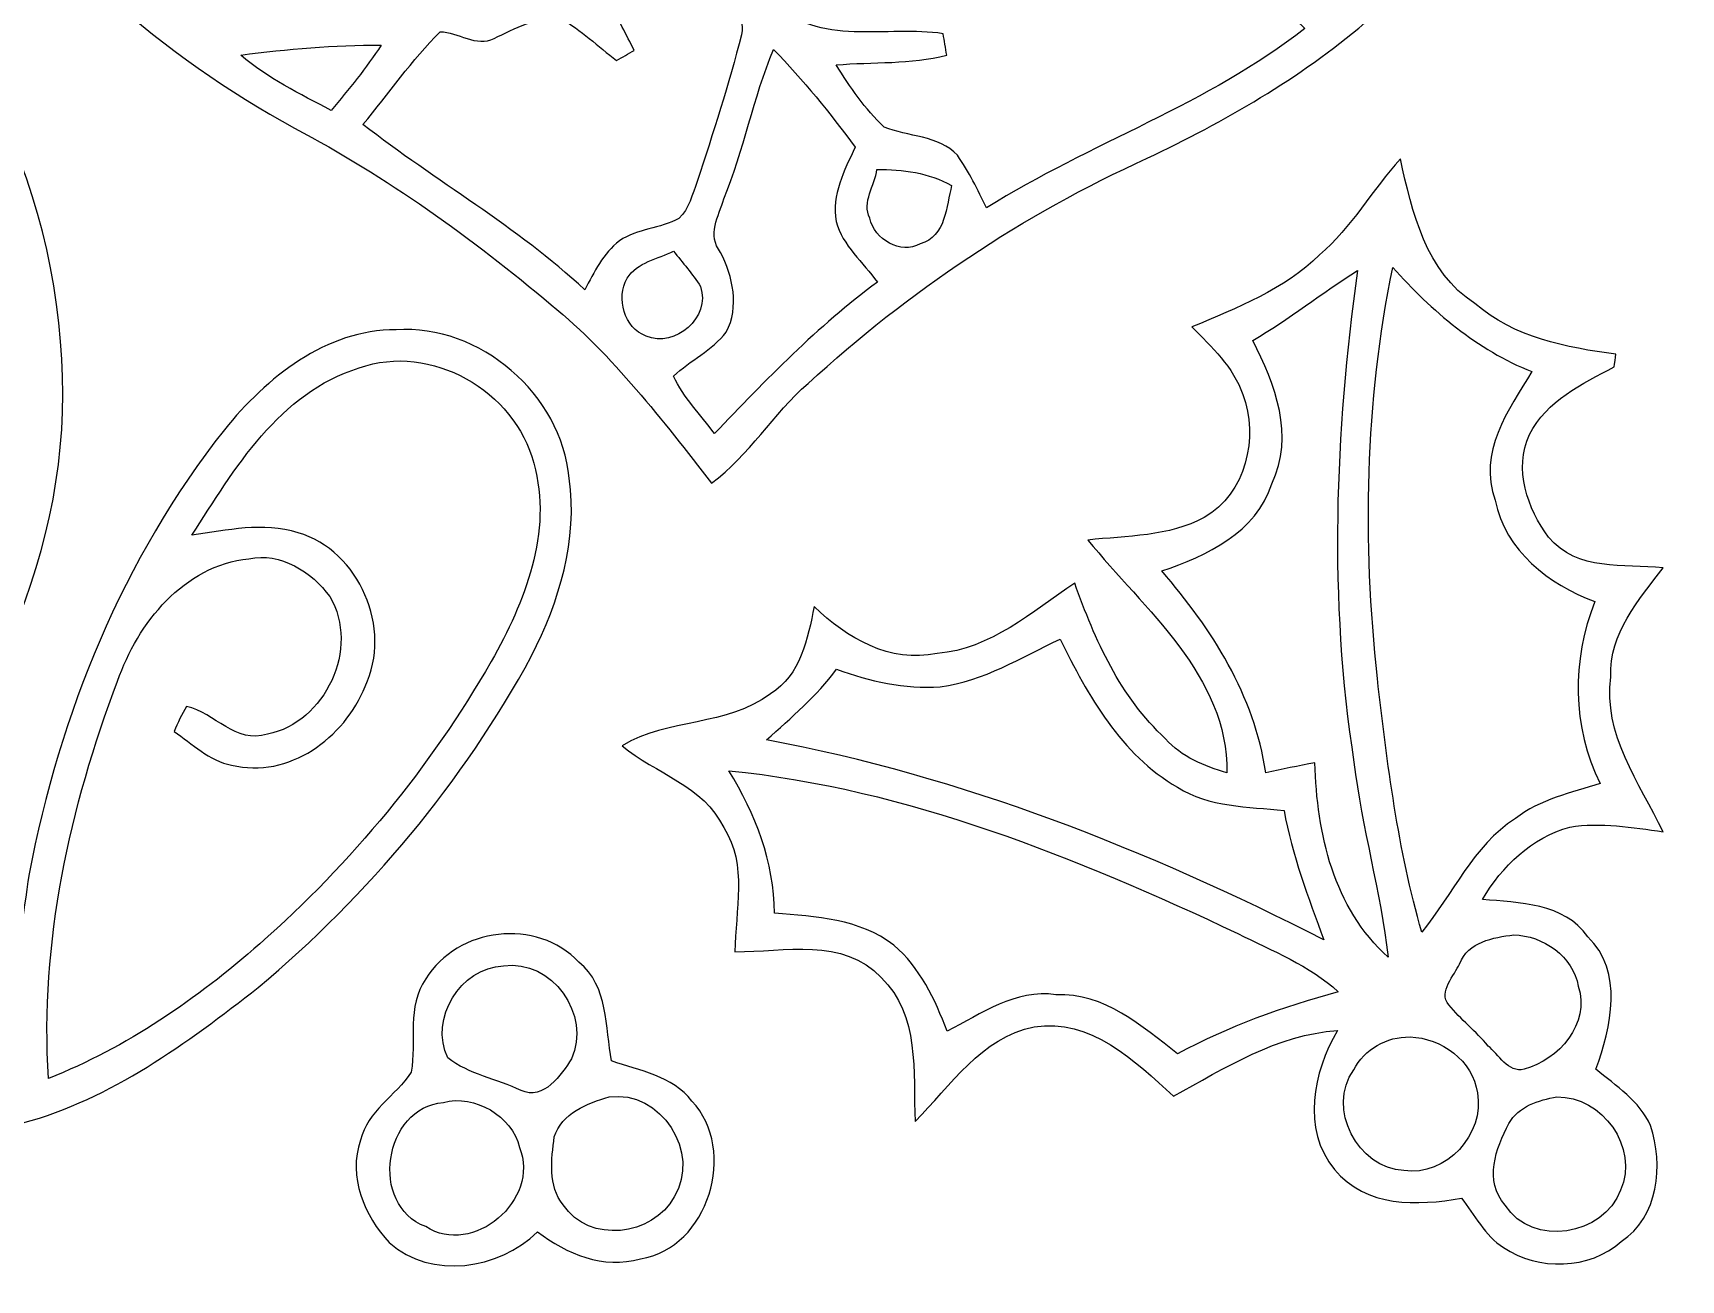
# Model space of a CAD drawing. Header units: centimetres. Extents: x -5.8 to 6.4, y -14.8 to 13.4.
# Drawn here: x -0.06 to 6.3, y -14.76 to -9.95 of the extents above; entities that cross this region are included whole.
import ezdxf

# ---------------------------------------------------------------- set-up
doc = ezdxf.new("R2010")
doc.units = ezdxf.units.CM
doc.header["$MEASUREMENT"] = 0
doc.layers.add('Camada 1', color=7, linetype='Continuous')

msp = doc.modelspace()

# ---------------------------------------------------------------- linework, layer by layer
at = {"layer": 'Camada 1', "color": 250}
for points, knots in [([(2.04145, -3.26068), (2.12682, -3.0561), (2.33976, -2.91551), (2.56242, -2.92872), (2.56242, -2.92872), (2.75785, -2.91492), (2.93851, -3.02402), (3.05072, -3.17783), (3.05072, -3.17783), (3.13648, -3.31707), (3.15631, -3.49092), (3.10653, -3.64649), (3.10653, -3.64649), (3.02758, -3.86429), (3.05033, -4.0994), (3.069, -4.32556), (3.069, -4.32556), (3.5991, -4.40334), (4.12552, -4.54938), (4.58639, -4.83), (4.58639, -4.83), (4.95432, -5.0581), (5.30046, -5.33444), (5.55969, -5.68466), (5.55969, -5.68466), (6.0719, -6.33437), (6.29515, -7.19759), (6.17458, -8.01531), (6.17458, -8.01531), (6.05265, -8.75272), (5.65108, -9.43664), (5.07566, -9.91211), (5.07566, -9.91211), (4.82364, -10.12718), (4.53409, -10.29248), (4.23617, -10.43463), (4.23617, -10.43463), (3.75701, -10.65107), (3.31519, -10.94879), (2.92762, -11.30349), (2.92762, -11.30349), (2.79227, -11.42075), (2.70107, -11.58255), (2.55503, -11.68814), (2.55503, -11.68814), (2.36485, -11.44506), (2.1768, -11.19615), (1.93663, -10.99974), (1.93663, -10.99974), (1.62977, -10.74169), (1.30171, -10.50561), (0.94662, -10.31834), (0.94662, -10.31834), (0.43557, -10.03695), (-0.02317, -9.64511), (-0.33547, -9.14883), (-0.33547, -9.14883), (-0.80355, -8.43574), (-0.94181, -7.51593), (-0.70476, -6.69685), (-0.70476, -6.69685), (-0.45371, -5.81904), (0.20786, -5.08707), (1.0246, -4.69251), (1.0246, -4.69251), (1.3513, -4.53227), (1.70309, -4.4259), (2.0607, -4.36095), (2.0607, -4.36095), (2.07568, -4.14393), (2.09629, -3.92185), (2.04904, -3.70775), (2.04904, -3.70775), (2.00723, -3.56423), (1.96541, -3.39875), (2.04145, -3.26068), (2.04145, -3.26068), (2.04145, -3.26068), (2.04145, -3.26068), (2.04145, -3.26068)], [0, 0, 0, 0, 0.047619, 0.047619, 0.047619, 0.047619, 0.0952381, 0.0952381, 0.0952381, 0.0952381, 0.1428571, 0.1428571, 0.1428571, 0.1428571, 0.1904762, 0.1904762, 0.1904762, 0.1904762, 0.2380952, 0.2380952, 0.2380952, 0.2380952, 0.2857143, 0.2857143, 0.2857143, 0.2857143, 0.3333333, 0.3333333, 0.3333333, 0.3333333, 0.3809524, 0.3809524, 0.3809524, 0.3809524, 0.4285714, 0.4285714, 0.4285714, 0.4285714, 0.4761905, 0.4761905, 0.4761905, 0.4761905, 0.5238095, 0.5238095, 0.5238095, 0.5238095, 0.5714286, 0.5714286, 0.5714286, 0.5714286, 0.6190476, 0.6190476, 0.6190476, 0.6190476, 0.6666667, 0.6666667, 0.6666667, 0.6666667, 0.7142857, 0.7142857, 0.7142857, 0.7142857, 0.7619048, 0.7619048, 0.7619048, 0.7619048, 0.8095238, 0.8095238, 0.8095238, 0.8095238, 0.8571429, 0.8571429, 0.8571429, 0.8571429, 0.9047619, 0.9047619, 0.9047619, 0.9047619, 1, 1, 1, 1]), ([(-3.10464, -7.56435), (-2.91017, -7.52429), (-2.68498, -7.60635), (-2.59067, -7.78818), (-2.59067, -7.78818), (-2.52339, -7.88171), (-2.54283, -8.00306), (-2.54672, -8.11118), (-2.54672, -8.11118), (-2.56481, -8.30059), (-2.57258, -8.49097), (-2.57375, -8.68173), (-2.57375, -8.68173), (-2.04306, -8.75252), (-1.51334, -8.91217), (-1.07405, -9.22701), (-1.07405, -9.22701), (-0.44262, -9.65697), (-0.01033, -10.37609), (0.04314, -11.14131), (0.04314, -11.14131), (0.11296, -11.86802), (-0.20091, -12.59901), (-0.7176, -13.10306), (-0.7176, -13.10306), (-0.95873, -13.35488), (-1.2584, -13.54079), (-1.57187, -13.68898), (-1.57187, -13.68898), (-2.0067, -13.91708), (-2.41332, -14.21325), (-2.72971, -14.59148), (-2.72971, -14.59148), (-2.7651, -14.62998), (-2.80147, -14.66849), (-2.83803, -14.7068), (-2.83803, -14.7068), (-3.07605, -14.42619), (-3.33119, -14.1553), (-3.64116, -13.95267), (-3.64116, -13.95267), (-4.01161, -13.67672), (-4.4688, -13.53515), (-4.80541, -13.21118), (-4.80541, -13.21118), (-5.3081, -12.77908), (-5.64472, -12.14843), (-5.67836, -11.4822), (-5.67836, -11.4822), (-5.74876, -10.68762), (-5.37772, -9.88663), (-4.76866, -9.38278), (-4.76866, -9.38278), (-4.53744, -9.18481), (-4.27258, -9.02963), (-3.99158, -8.91373), (-3.99158, -8.91373), (-3.80354, -8.82797), (-3.59818, -8.79238), (-3.40353, -8.72588), (-3.40353, -8.72588), (-3.40858, -8.52791), (-3.38797, -8.32431), (-3.46089, -8.13587), (-3.46089, -8.13587), (-3.55326, -7.88832), (-3.35725, -7.60247), (-3.10464, -7.56435), (-3.10464, -7.56435), (-3.10464, -7.56435), (-3.10464, -7.56435), (-3.10464, -7.56435)], [0, 0, 0, 0, 0.0526316, 0.0526316, 0.0526316, 0.0526316, 0.1052632, 0.1052632, 0.1052632, 0.1052632, 0.1578947, 0.1578947, 0.1578947, 0.1578947, 0.2105263, 0.2105263, 0.2105263, 0.2105263, 0.2631579, 0.2631579, 0.2631579, 0.2631579, 0.3157895, 0.3157895, 0.3157895, 0.3157895, 0.3684211, 0.3684211, 0.3684211, 0.3684211, 0.4210526, 0.4210526, 0.4210526, 0.4210526, 0.4736842, 0.4736842, 0.4736842, 0.4736842, 0.5263158, 0.5263158, 0.5263158, 0.5263158, 0.5789474, 0.5789474, 0.5789474, 0.5789474, 0.6315789, 0.6315789, 0.6315789, 0.6315789, 0.6842105, 0.6842105, 0.6842105, 0.6842105, 0.7368421, 0.7368421, 0.7368421, 0.7368421, 0.7894737, 0.7894737, 0.7894737, 0.7894737, 0.8421053, 0.8421053, 0.8421053, 0.8421053, 0.8947368, 0.8947368, 0.8947368, 0.8947368, 1, 1, 1, 1]), ([(4.05473, -9.27796), (3.95303, -9.32463), (3.84588, -9.36099), (3.75215, -9.42322), (3.75215, -9.42322), (3.84899, -9.49129), (3.94739, -9.5576), (4.04676, -9.62274), (4.04676, -9.62274), (4.03082, -9.65717), (4.01428, -9.69139), (3.99775, -9.72581), (3.99775, -9.72581), (3.90986, -9.68458), (3.82993, -9.62838), (3.74884, -9.57627), (3.74884, -9.57627), (3.67747, -9.54009), (3.61388, -9.46173), (3.52384, -9.49401), (3.52384, -9.49401), (3.41262, -9.51034), (3.30935, -9.55954), (3.2024, -9.59241), (3.2024, -9.59241), (3.0441, -9.65152), (2.87803, -9.68536), (2.71819, -9.73923), (2.71819, -9.73923), (2.74171, -9.77092), (2.76466, -9.80437), (2.795, -9.83082), (2.795, -9.83082), (2.96321, -10.00739), (3.23682, -9.92105), (3.44859, -9.95391), (3.44859, -9.95391), (3.45326, -9.98114), (3.45792, -10.00856), (3.46259, -10.03637), (3.46259, -10.03637), (3.32375, -10.07351), (3.17751, -10.06145), (3.03594, -10.07468), (3.03594, -10.07468), (3.08883, -10.16082), (3.14775, -10.24425), (3.22107, -10.31426), (3.22107, -10.31426), (3.31247, -10.35295), (3.43109, -10.34479), (3.50363, -10.42316), (3.50363, -10.42316), (3.54835, -10.48596), (3.5816, -10.55695), (3.61641, -10.62579), (3.61641, -10.62579), (4.01506, -10.37551), (4.47166, -10.22655), (4.84445, -9.93349), (4.84445, -9.93349), (4.78183, -9.87496), (4.71513, -9.8176), (4.66982, -9.74487), (4.66982, -9.74487), (4.63131, -9.66105), (4.66457, -9.56674), (4.67507, -9.48), (4.67507, -9.48), (4.56151, -9.38122), (4.45144, -9.27621), (4.32348, -9.19668), (4.32348, -9.19668), (4.22605, -9.19162), (4.14107, -9.24198), (4.05473, -9.27796), (4.05473, -9.27796), (4.05473, -9.27796), (4.05473, -9.27796), (4.05473, -9.27796)], [0, 0, 0, 0, 0.047619, 0.047619, 0.047619, 0.047619, 0.0952381, 0.0952381, 0.0952381, 0.0952381, 0.1428571, 0.1428571, 0.1428571, 0.1428571, 0.1904762, 0.1904762, 0.1904762, 0.1904762, 0.2380952, 0.2380952, 0.2380952, 0.2380952, 0.2857143, 0.2857143, 0.2857143, 0.2857143, 0.3333333, 0.3333333, 0.3333333, 0.3333333, 0.3809524, 0.3809524, 0.3809524, 0.3809524, 0.4285714, 0.4285714, 0.4285714, 0.4285714, 0.4761905, 0.4761905, 0.4761905, 0.4761905, 0.5238095, 0.5238095, 0.5238095, 0.5238095, 0.5714286, 0.5714286, 0.5714286, 0.5714286, 0.6190476, 0.6190476, 0.6190476, 0.6190476, 0.6666667, 0.6666667, 0.6666667, 0.6666667, 0.7142857, 0.7142857, 0.7142857, 0.7142857, 0.7619048, 0.7619048, 0.7619048, 0.7619048, 0.8095238, 0.8095238, 0.8095238, 0.8095238, 0.8571429, 0.8571429, 0.8571429, 0.8571429, 0.9047619, 0.9047619, 0.9047619, 0.9047619, 1, 1, 1, 1]), ([(2.36873, -9.88216), (2.30359, -9.85746), (2.23611, -9.83976), (2.16649, -9.83724), (2.16649, -9.83724), (2.1943, -9.89868), (2.22678, -9.958), (2.2573, -10.01848), (2.2573, -10.01848), (2.23436, -10.03112), (2.2118, -10.04414), (2.18905, -10.05756), (2.18905, -10.05756), (2.11749, -10.00234), (2.05098, -9.94127), (1.97455, -9.89383), (1.97455, -9.89383), (1.88297, -9.88566), (1.79701, -9.93447), (1.71611, -9.97239), (1.71611, -9.97239), (1.64981, -10.00798), (1.57454, -9.94575), (1.50862, -9.94633), (1.50862, -9.94633), (1.39856, -10.05621), (1.31027, -10.18533), (1.21051, -10.30434), (1.21051, -10.30434), (1.49131, -10.52253), (1.80401, -10.69871), (2.06615, -10.94199), (2.06615, -10.94199), (2.10271, -10.87373), (2.13752, -10.80197), (2.19974, -10.75277), (2.19974, -10.75277), (2.26937, -10.70688), (2.35745, -10.70591), (2.42941, -10.66721), (2.42941, -10.66721), (2.46849, -10.62948), (2.48074, -10.57328), (2.50039, -10.52447), (2.50039, -10.52447), (2.56067, -10.33662), (2.62232, -10.14896), (2.67074, -9.9578), (2.67074, -9.9578), (2.69349, -9.8699), (2.58964, -9.82012), (2.54764, -9.75926), (2.54764, -9.75926), (2.48697, -9.79873), (2.42746, -9.83976), (2.36873, -9.88216), (2.36873, -9.88216), (2.36873, -9.88216), (2.36873, -9.88216), (2.36873, -9.88216)], [0, 0, 0, 0, 0.0625, 0.0625, 0.0625, 0.0625, 0.125, 0.125, 0.125, 0.125, 0.1875, 0.1875, 0.1875, 0.1875, 0.25, 0.25, 0.25, 0.25, 0.3125, 0.3125, 0.3125, 0.3125, 0.375, 0.375, 0.375, 0.375, 0.4375, 0.4375, 0.4375, 0.4375, 0.5, 0.5, 0.5, 0.5, 0.5625, 0.5625, 0.5625, 0.5625, 0.625, 0.625, 0.625, 0.625, 0.6875, 0.6875, 0.6875, 0.6875, 0.75, 0.75, 0.75, 0.75, 0.8125, 0.8125, 0.8125, 0.8125, 0.875, 0.875, 0.875, 0.875, 1, 1, 1, 1]), ([(0.73913, -10.03656), (0.84336, -10.12582), (0.96685, -10.18669), (1.0878, -10.24989), (1.0878, -10.24989), (1.15587, -10.16841), (1.22334, -10.08654), (1.28091, -9.99767), (1.28091, -9.99767), (1.09967, -9.99825), (0.91862, -10.01226), (0.73913, -10.03656), (0.73913, -10.03656), (0.73913, -10.03656), (0.73913, -10.03656), (0.73913, -10.03656)], [0, 0, 0, 0, 0.2, 0.2, 0.2, 0.2, 0.4, 0.4, 0.4, 0.4, 0.6, 0.6, 0.6, 0.6, 1, 1, 1, 1]), ([(2.79422, -10.01459), (2.71566, -10.20166), (2.68026, -10.40313), (2.60287, -10.59098), (2.60287, -10.59098), (2.58264, -10.65748), (2.53733, -10.73177), (2.59023, -10.79769), (2.59023, -10.79769), (2.63748, -10.89064), (2.66315, -11.0081), (2.6122, -11.10533), (2.6122, -11.10533), (2.55814, -11.17631), (2.47277, -11.21443), (2.4084, -11.27529), (2.4084, -11.27529), (2.44671, -11.35853), (2.51283, -11.42406), (2.56689, -11.49718), (2.56689, -11.49718), (2.76447, -11.29007), (2.9636, -11.08297), (3.19501, -10.91281), (3.19501, -10.91281), (3.14037, -10.83581), (3.06141, -10.77202), (3.03536, -10.67887), (3.03536, -10.67887), (3.01844, -10.5762), (3.06686, -10.4813), (3.10964, -10.39224), (3.10964, -10.39224), (3.01202, -10.26), (2.90876, -10.13204), (2.79422, -10.01459), (2.79422, -10.01459), (2.79422, -10.01459), (2.79422, -10.01459), (2.79422, -10.01459)], [0, 0, 0, 0, 0.0909091, 0.0909091, 0.0909091, 0.0909091, 0.1818182, 0.1818182, 0.1818182, 0.1818182, 0.2727273, 0.2727273, 0.2727273, 0.2727273, 0.3636364, 0.3636364, 0.3636364, 0.3636364, 0.4545455, 0.4545455, 0.4545455, 0.4545455, 0.5454545, 0.5454545, 0.5454545, 0.5454545, 0.6363636, 0.6363636, 0.6363636, 0.6363636, 0.7272727, 0.7272727, 0.7272727, 0.7272727, 0.8181818, 0.8181818, 0.8181818, 0.8181818, 1, 1, 1, 1]), ([(4.90084, -10.80703), (5.02471, -10.70085), (5.10406, -10.55675), (5.21237, -10.43735), (5.21237, -10.43735), (5.25846, -10.64193), (5.30941, -10.87295), (5.49979, -10.99507), (5.49979, -10.99507), (5.65167, -11.12692), (5.85138, -11.16503), (6.04409, -11.19109), (6.04409, -11.19109), (6.04254, -11.20334), (6.03904, -11.22765), (6.03729, -11.2399), (6.03729, -11.2399), (5.91419, -11.30504), (5.77496, -11.37), (5.71117, -11.50126), (5.71117, -11.50126), (5.64894, -11.6335), (5.70281, -11.78732), (5.7841, -11.89758), (5.7841, -11.89758), (5.89591, -12.02981), (6.07268, -12.00064), (6.22572, -12.01484), (6.22572, -12.01484), (6.13296, -12.13988), (6.01551, -12.26764), (6.02484, -12.43585), (6.02484, -12.43585), (5.99275, -12.65638), (6.1351, -12.84539), (6.22631, -13.03421), (6.22631, -13.03421), (6.10749, -13.01671), (5.98556, -12.99669), (5.86577, -13.01555), (5.86577, -13.01555), (5.71992, -13.05638), (5.60383, -13.16684), (5.52915, -13.29538), (5.52915, -13.29538), (5.66917, -13.30744), (5.84535, -13.30822), (5.935, -13.43889), (5.935, -13.43889), (6.07521, -13.57249), (6.02543, -13.78873), (5.96708, -13.95033), (5.96708, -13.95033), (6.04351, -14.01509), (6.13627, -14.07245), (6.1773, -14.16813), (6.1773, -14.16813), (6.22883, -14.31923), (6.20783, -14.5207), (6.06432, -14.61521), (6.06432, -14.61521), (5.9422, -14.72508), (5.74423, -14.72819), (5.61005, -14.63873), (5.61005, -14.63873), (5.53829, -14.59265), (5.49882, -14.51194), (5.44787, -14.44777), (5.44787, -14.44777), (5.27946, -14.4783), (5.07897, -14.48394), (4.95841, -14.33732), (4.95841, -14.33732), (4.82947, -14.1798), (4.87634, -13.96337), (4.96968, -13.80099), (4.96968, -13.80099), (4.7373, -13.81654), (4.53564, -13.94528), (4.33671, -14.05457), (4.33671, -14.05457), (4.18949, -13.91922), (4.01759, -13.75004), (3.7994, -13.78699), (3.7994, -13.78699), (3.59541, -13.82743), (3.47795, -14.01431), (3.34047, -14.1516), (3.34047, -14.1516), (3.33289, -13.96317), (3.35894, -13.73914), (3.20979, -13.59661), (3.20979, -13.59661), (3.06336, -13.43948), (2.83642, -13.49724), (2.64565, -13.49704), (2.64565, -13.49704), (2.64623, -13.33622), (2.69543, -13.16256), (2.60209, -13.01788), (2.60209, -13.01788), (2.52411, -12.85531), (2.33995, -12.80981), (2.21025, -12.70207), (2.21025, -12.70207), (2.38585, -12.59415), (2.61532, -12.62934), (2.78294, -12.501), (2.78294, -12.501), (2.89864, -12.43041), (2.92645, -12.28689), (2.95115, -12.16477), (2.95115, -12.16477), (3.07541, -12.2867), (3.24362, -12.38432), (3.42545, -12.34601), (3.42545, -12.34601), (3.63275, -12.3289), (3.79123, -12.18441), (3.95633, -12.07415), (3.95633, -12.07415), (4.03432, -12.2935), (4.13155, -12.51442), (4.30676, -12.67485), (4.30676, -12.67485), (4.3684, -12.74505), (4.45572, -12.78083), (4.54323, -12.8065), (4.54323, -12.8065), (4.54906, -12.43099), (4.22256, -12.17566), (4.00709, -11.90788), (4.00709, -11.90788), (4.15683, -11.89194), (4.31959, -11.89486), (4.45572, -11.82076), (4.45572, -11.82076), (4.6179, -11.72976), (4.66612, -11.51157), (4.60467, -11.34589), (4.60467, -11.34589), (4.56753, -11.24029), (4.48488, -11.16289), (4.40846, -11.08569), (4.40846, -11.08569), (4.58192, -11.01141), (4.76413, -10.94276), (4.90084, -10.80703), (4.90084, -10.80703), (4.90084, -10.80703), (4.90084, -10.80703), (4.90084, -10.80703)], [0, 0, 0, 0, 0.025641, 0.025641, 0.025641, 0.025641, 0.0512821, 0.0512821, 0.0512821, 0.0512821, 0.0769231, 0.0769231, 0.0769231, 0.0769231, 0.1025641, 0.1025641, 0.1025641, 0.1025641, 0.1282051, 0.1282051, 0.1282051, 0.1282051, 0.1538462, 0.1538462, 0.1538462, 0.1538462, 0.1794872, 0.1794872, 0.1794872, 0.1794872, 0.2051282, 0.2051282, 0.2051282, 0.2051282, 0.2307692, 0.2307692, 0.2307692, 0.2307692, 0.2564103, 0.2564103, 0.2564103, 0.2564103, 0.2820513, 0.2820513, 0.2820513, 0.2820513, 0.3076923, 0.3076923, 0.3076923, 0.3076923, 0.3333333, 0.3333333, 0.3333333, 0.3333333, 0.3589744, 0.3589744, 0.3589744, 0.3589744, 0.3846154, 0.3846154, 0.3846154, 0.3846154, 0.4102564, 0.4102564, 0.4102564, 0.4102564, 0.4358974, 0.4358974, 0.4358974, 0.4358974, 0.4615385, 0.4615385, 0.4615385, 0.4615385, 0.4871795, 0.4871795, 0.4871795, 0.4871795, 0.5128205, 0.5128205, 0.5128205, 0.5128205, 0.5384615, 0.5384615, 0.5384615, 0.5384615, 0.5641026, 0.5641026, 0.5641026, 0.5641026, 0.5897436, 0.5897436, 0.5897436, 0.5897436, 0.6153846, 0.6153846, 0.6153846, 0.6153846, 0.6410256, 0.6410256, 0.6410256, 0.6410256, 0.6666667, 0.6666667, 0.6666667, 0.6666667, 0.6923077, 0.6923077, 0.6923077, 0.6923077, 0.7179487, 0.7179487, 0.7179487, 0.7179487, 0.7435897, 0.7435897, 0.7435897, 0.7435897, 0.7692308, 0.7692308, 0.7692308, 0.7692308, 0.7948718, 0.7948718, 0.7948718, 0.7948718, 0.8205128, 0.8205128, 0.8205128, 0.8205128, 0.8461538, 0.8461538, 0.8461538, 0.8461538, 0.8717949, 0.8717949, 0.8717949, 0.8717949, 0.8974359, 0.8974359, 0.8974359, 0.8974359, 0.9230769, 0.9230769, 0.9230769, 0.9230769, 0.9487179, 0.9487179, 0.9487179, 0.9487179, 1, 1, 1, 1]), ([(3.19326, -10.47819), (3.1849, -10.53945), (3.13492, -10.60381), (3.16545, -10.66643), (3.16545, -10.66643), (3.18431, -10.74694), (3.28407, -10.80819), (3.3603, -10.76424), (3.3603, -10.76424), (3.46045, -10.7376), (3.46026, -10.61801), (3.48145, -10.53983), (3.48145, -10.53983), (3.39239, -10.49005), (3.29341, -10.47663), (3.19326, -10.47819), (3.19326, -10.47819), (3.19326, -10.47819), (3.19326, -10.47819), (3.19326, -10.47819)], [0, 0, 0, 0, 0.1666667, 0.1666667, 0.1666667, 0.1666667, 0.3333333, 0.3333333, 0.3333333, 0.3333333, 0.5, 0.5, 0.5, 0.5, 0.6666667, 0.6666667, 0.6666667, 0.6666667, 1, 1, 1, 1]), ([(2.22969, -10.89764), (2.18671, -10.9731), (2.21764, -11.08997), (2.30281, -11.12089), (2.30281, -11.12089), (2.41599, -11.16834), (2.5527, -11.04836), (2.51264, -10.92993), (2.51264, -10.92993), (2.48308, -10.88053), (2.44282, -10.83794), (2.4088, -10.79302), (2.4088, -10.79302), (2.35026, -10.82297), (2.26722, -10.83542), (2.22969, -10.89764)], [0, 0, 0, 0, 0.2, 0.2, 0.2, 0.2, 0.4, 0.4, 0.4, 0.4, 0.6, 0.6, 0.6, 0.6, 1, 1, 1, 1]), ([(4.64279, -11.13781), (4.72913, -11.30718), (4.80614, -11.50554), (4.7163, -11.69106), (4.7163, -11.69106), (4.65796, -11.87813), (4.46466, -11.96972), (4.29198, -12.02728), (4.29198, -12.02728), (4.48508, -12.25111), (4.6496, -12.50761), (4.69335, -12.80611), (4.69335, -12.80611), (4.75636, -12.79327), (4.81936, -12.77908), (4.88295, -12.7678), (4.88295, -12.7678), (4.88976, -13.04121), (4.95413, -13.32747), (5.1657, -13.51804), (5.1657, -13.51804), (5.13517, -13.26504), (5.06478, -13.01866), (5.03347, -12.76586), (5.03347, -12.76586), (4.93487, -12.13716), (4.96015, -11.4962), (5.04669, -10.8677), (5.04669, -10.8677), (4.91037, -10.95521), (4.7828, -11.05574), (4.64279, -11.13781), (4.64279, -11.13781), (4.64279, -11.13781), (4.64279, -11.13781), (4.64279, -11.13781)], [0, 0, 0, 0, 0.1, 0.1, 0.1, 0.1, 0.2, 0.2, 0.2, 0.2, 0.3, 0.3, 0.3, 0.3, 0.4, 0.4, 0.4, 0.4, 0.5, 0.5, 0.5, 0.5, 0.6, 0.6, 0.6, 0.6, 0.7, 0.7, 0.7, 0.7, 0.8, 0.8, 0.8, 0.8, 1, 1, 1, 1]), ([(5.1834, -10.85622), (5.07469, -11.377), (5.0673, -11.91391), (5.1237, -12.44188), (5.1237, -12.44188), (5.16181, -12.77091), (5.20285, -13.10208), (5.29502, -13.42139), (5.29502, -13.42139), (5.41501, -13.27457), (5.49182, -13.08886), (5.65614, -12.98288), (5.65614, -12.98288), (5.75142, -12.9084), (5.87122, -12.88312), (5.98362, -12.84773), (5.98362, -12.84773), (5.87491, -12.62896), (5.872, -12.37207), (5.96261, -12.14571), (5.96261, -12.14571), (5.78487, -12.0794), (5.61763, -11.94969), (5.57777, -11.75445), (5.57777, -11.75445), (5.51088, -11.57049), (5.62872, -11.40655), (5.71954, -11.25799), (5.71954, -11.25799), (5.50776, -11.17398), (5.33372, -11.02424), (5.1834, -10.85622), (5.1834, -10.85622), (5.1834, -10.85622), (5.1834, -10.85622), (5.1834, -10.85622)], [0, 0, 0, 0, 0.1, 0.1, 0.1, 0.1, 0.2, 0.2, 0.2, 0.2, 0.3, 0.3, 0.3, 0.3, 0.4, 0.4, 0.4, 0.4, 0.5, 0.5, 0.5, 0.5, 0.6, 0.6, 0.6, 0.6, 0.7, 0.7, 0.7, 0.7, 0.8, 0.8, 0.8, 0.8, 1, 1, 1, 1]), ([(0.67593, -11.48279), (0.83792, -11.28152), (1.06758, -11.0958), (1.33827, -11.09639), (1.33827, -11.09639), (1.66166, -11.0748), (1.97728, -11.34569), (2.00567, -11.66947), (2.00567, -11.66947), (2.04087, -11.9073), (1.96755, -12.14474), (1.8608, -12.35495), (1.8608, -12.35495), (1.59613, -12.84423), (1.2317, -13.27768), (0.80642, -13.63491), (0.80642, -13.63491), (0.53144, -13.84941), (0.24033, -14.06468), (-0.10115, -14.15763), (-0.10115, -14.15763), (-0.15988, -13.83949), (-0.12584, -13.51357), (-0.07723, -13.19659), (-0.07723, -13.19659), (0.04003, -12.57937), (0.28467, -11.97789), (0.67593, -11.48279), (0.67593, -11.48279), (0.67593, -11.48279), (0.67593, -11.48279), (0.67593, -11.48279)], [0, 0, 0, 0, 0.1111111, 0.1111111, 0.1111111, 0.1111111, 0.2222222, 0.2222222, 0.2222222, 0.2222222, 0.3333333, 0.3333333, 0.3333333, 0.3333333, 0.4444444, 0.4444444, 0.4444444, 0.4444444, 0.5555556, 0.5555556, 0.5555556, 0.5555556, 0.6666667, 0.6666667, 0.6666667, 0.6666667, 0.7777778, 0.7777778, 0.7777778, 0.7777778, 1, 1, 1, 1]), ([(1.19554, -11.24379), (0.88906, -11.33772), (0.71307, -11.63505), (0.5507, -11.88941), (0.5507, -11.88941), (0.68604, -11.87074), (0.82508, -11.8369), (0.96004, -11.88008), (0.96004, -11.88008), (1.1969, -11.94872), (1.32563, -12.2515), (1.21868, -12.4728), (1.21868, -12.4728), (1.14011, -12.67096), (0.92465, -12.83159), (0.70393, -12.77655), (0.70393, -12.77655), (0.61662, -12.76158), (0.55264, -12.69313), (0.48185, -12.64665), (0.48185, -12.64665), (0.49702, -12.61359), (0.51141, -12.58053), (0.53008, -12.54981), (0.53008, -12.54981), (0.63976, -12.57431), (0.71891, -12.6974), (0.8422, -12.65715), (0.8422, -12.65715), (1.06525, -12.6134), (1.19962, -12.32462), (1.08294, -12.12626), (1.08294, -12.12626), (1.01294, -12.03118), (0.89237, -11.95378), (0.77044, -11.98023), (0.77044, -11.98023), (0.51939, -12.00687), (0.34203, -12.22739), (0.26406, -12.45238), (0.26406, -12.45238), (0.07951, -12.93951), (-0.0362, -13.46203), (-0.00256, -13.98573), (-0.00256, -13.98573), (0.29887, -13.86691), (0.57034, -13.67984), (0.81225, -13.46612), (0.81225, -13.46612), (1.16695, -13.15517), (1.46934, -12.78491), (1.70561, -12.37673), (1.70561, -12.37673), (1.83454, -12.14785), (1.94364, -11.87794), (1.86954, -11.61191), (1.86954, -11.61191), (1.79662, -11.33208), (1.47303, -11.14461), (1.19554, -11.24379)], [0, 0, 0, 0, 0.0625, 0.0625, 0.0625, 0.0625, 0.125, 0.125, 0.125, 0.125, 0.1875, 0.1875, 0.1875, 0.1875, 0.25, 0.25, 0.25, 0.25, 0.3125, 0.3125, 0.3125, 0.3125, 0.375, 0.375, 0.375, 0.375, 0.4375, 0.4375, 0.4375, 0.4375, 0.5, 0.5, 0.5, 0.5, 0.5625, 0.5625, 0.5625, 0.5625, 0.625, 0.625, 0.625, 0.625, 0.6875, 0.6875, 0.6875, 0.6875, 0.75, 0.75, 0.75, 0.75, 0.8125, 0.8125, 0.8125, 0.8125, 0.875, 0.875, 0.875, 0.875, 1, 1, 1, 1]), ([(3.4375, -12.47474), (3.30002, -12.4833), (3.16525, -12.45374), (3.0373, -12.40649), (3.0373, -12.40649), (2.96165, -12.51111), (2.86209, -12.59279), (2.76777, -12.67952), (2.76777, -12.67952), (3.52074, -12.82011), (4.23772, -13.10364), (4.91757, -13.45134), (4.91757, -13.45134), (4.85728, -13.2878), (4.79544, -13.12406), (4.76355, -12.95234), (4.76355, -12.95234), (4.62451, -12.93601), (4.47516, -12.9401), (4.35246, -12.86192), (4.35246, -12.86192), (4.13427, -12.73532), (4.00728, -12.50916), (3.89994, -12.29), (3.89994, -12.29), (3.7502, -12.36215), (3.60533, -12.4516), (3.4375, -12.47474), (3.4375, -12.47474), (3.4375, -12.47474), (3.4375, -12.47474), (3.4375, -12.47474)], [0, 0, 0, 0, 0.1111111, 0.1111111, 0.1111111, 0.1111111, 0.2222222, 0.2222222, 0.2222222, 0.2222222, 0.3333333, 0.3333333, 0.3333333, 0.3333333, 0.4444444, 0.4444444, 0.4444444, 0.4444444, 0.5555556, 0.5555556, 0.5555556, 0.5555556, 0.6666667, 0.6666667, 0.6666667, 0.6666667, 0.7777778, 0.7777778, 0.7777778, 0.7777778, 1, 1, 1, 1]), ([(2.62173, -12.79833), (2.72557, -12.96557), (2.79616, -13.14934), (2.7985, -13.34867), (2.7985, -13.34867), (2.95718, -13.36072), (3.12675, -13.36967), (3.25821, -13.47098), (3.25821, -13.47098), (3.35894, -13.55752), (3.41767, -13.681), (3.46415, -13.80332), (3.46415, -13.80332), (3.5958, -13.7372), (3.72706, -13.63977), (3.88399, -13.66291), (3.88399, -13.66291), (4.06932, -13.65514), (4.21633, -13.78349), (4.35226, -13.89141), (4.35226, -13.89141), (4.54847, -13.78504), (4.75791, -13.71017), (4.97279, -13.65144), (4.97279, -13.65144), (4.86195, -13.54916), (4.71766, -13.49412), (4.58523, -13.42625), (4.58523, -13.42625), (3.96275, -13.13378), (3.31169, -12.86717), (2.62173, -12.79833), (2.62173, -12.79833), (2.62173, -12.79833), (2.62173, -12.79833), (2.62173, -12.79833)], [0, 0, 0, 0, 0.1, 0.1, 0.1, 0.1, 0.2, 0.2, 0.2, 0.2, 0.3, 0.3, 0.3, 0.3, 0.4, 0.4, 0.4, 0.4, 0.5, 0.5, 0.5, 0.5, 0.6, 0.6, 0.6, 0.6, 0.7, 0.7, 0.7, 0.7, 0.8, 0.8, 0.8, 0.8, 1, 1, 1, 1]), ([(1.4532, -13.60185), (1.57357, -13.40214), (1.88335, -13.36481), (2.04378, -13.53749), (2.04378, -13.53749), (2.15793, -13.62927), (2.14471, -13.78932), (2.1696, -13.91825), (2.1696, -13.91825), (2.27908, -13.9552), (2.40335, -13.97698), (2.47977, -14.07324), (2.47977, -14.07324), (2.65693, -14.26361), (2.54395, -14.63951), (2.28181, -14.68191), (2.28181, -14.68191), (2.13538, -14.72372), (1.99848, -14.66246), (1.88394, -14.57845), (1.88394, -14.57845), (1.73245, -14.72313), (1.47673, -14.76397), (1.31202, -14.61948), (1.31202, -14.61948), (1.21634, -14.517), (1.15197, -14.36415), (1.20118, -14.22453), (1.20118, -14.22453), (1.22762, -14.11096), (1.33652, -14.05321), (1.3968, -13.96161), (1.3968, -13.96161), (1.41722, -13.84182), (1.37794, -13.70803), (1.4532, -13.60185), (1.4532, -13.60185), (1.4532, -13.60185), (1.4532, -13.60185), (1.4532, -13.60185)], [0, 0, 0, 0, 0.0909091, 0.0909091, 0.0909091, 0.0909091, 0.1818182, 0.1818182, 0.1818182, 0.1818182, 0.2727273, 0.2727273, 0.2727273, 0.2727273, 0.3636364, 0.3636364, 0.3636364, 0.3636364, 0.4545455, 0.4545455, 0.4545455, 0.4545455, 0.5454545, 0.5454545, 0.5454545, 0.5454545, 0.6363636, 0.6363636, 0.6363636, 0.6363636, 0.7272727, 0.7272727, 0.7272727, 0.7272727, 0.8181818, 0.8181818, 0.8181818, 0.8181818, 1, 1, 1, 1]), ([(5.64991, -13.43151), (5.5698, -13.44298), (5.47432, -13.45698), (5.44068, -13.54429), (5.44068, -13.54429), (5.42337, -13.58533), (5.35608, -13.65339), (5.39925, -13.70142), (5.39925, -13.70142), (5.44553, -13.7584), (5.50368, -13.80429), (5.55133, -13.86069), (5.55133, -13.86069), (5.59022, -13.89083), (5.62794, -13.96609), (5.68998, -13.95053), (5.68998, -13.95053), (5.82299, -13.91338), (5.94608, -13.77571), (5.89883, -13.62986), (5.89883, -13.62986), (5.87977, -13.51454), (5.76173, -13.43481), (5.64991, -13.43151), (5.64991, -13.43151), (5.64991, -13.43151), (5.64991, -13.43151), (5.64991, -13.43151)], [0, 0, 0, 0, 0.125, 0.125, 0.125, 0.125, 0.25, 0.25, 0.25, 0.25, 0.375, 0.375, 0.375, 0.375, 0.5, 0.5, 0.5, 0.5, 0.625, 0.625, 0.625, 0.625, 0.75, 0.75, 0.75, 0.75, 1, 1, 1, 1]), ([(1.75209, -13.55188), (1.58602, -13.55849), (1.46564, -13.75471), (1.5376, -13.90658), (1.5376, -13.90658), (1.61869, -13.97037), (1.72875, -13.98728), (1.82074, -14.0324), (1.82074, -14.0324), (1.90708, -14.07148), (1.97669, -13.97211), (2.0152, -13.91028), (2.0152, -13.91028), (2.09182, -13.74304), (1.94053, -13.52271), (1.75209, -13.55188), (1.75209, -13.55188), (1.75209, -13.55188), (1.75209, -13.55188), (1.75209, -13.55188)], [0, 0, 0, 0, 0.1666667, 0.1666667, 0.1666667, 0.1666667, 0.3333333, 0.3333333, 0.3333333, 0.3333333, 0.5, 0.5, 0.5, 0.5, 0.6666667, 0.6666667, 0.6666667, 0.6666667, 1, 1, 1, 1]), ([(5.24971, -13.82588), (5.15948, -13.82393), (5.07353, -13.87274), (5.03288, -13.95286), (5.03288, -13.95286), (4.92476, -14.09949), (5.04864, -14.33401), (5.22579, -14.3412), (5.22579, -14.3412), (5.38836, -14.36687), (5.53966, -14.19827), (5.50951, -14.04193), (5.50951, -14.04193), (5.49201, -13.91708), (5.37125, -13.82938), (5.24971, -13.82588), (5.24971, -13.82588), (5.24971, -13.82588), (5.24971, -13.82588), (5.24971, -13.82588)], [0, 0, 0, 0, 0.1666667, 0.1666667, 0.1666667, 0.1666667, 0.3333333, 0.3333333, 0.3333333, 0.3333333, 0.5, 0.5, 0.5, 0.5, 0.6666667, 0.6666667, 0.6666667, 0.6666667, 1, 1, 1, 1]), ([(1.52068, -14.0781), (1.29043, -14.09774), (1.23268, -14.47519), (1.45262, -14.55765), (1.45262, -14.55765), (1.63424, -14.67704), (1.89599, -14.45438), (1.81451, -14.25214), (1.81451, -14.25214), (1.78632, -14.13041), (1.64124, -14.04659), (1.52068, -14.0781)], [0, 0, 0, 0, 0.25, 0.25, 0.25, 0.25, 0.5, 0.5, 0.5, 0.5, 1, 1, 1, 1]), ([(2.15988, -14.05729), (2.07665, -14.08062), (1.97592, -14.12107), (1.94869, -14.21169), (1.94869, -14.21169), (1.93663, -14.29784), (1.92477, -14.4011), (1.98272, -14.47363), (1.98272, -14.47363), (2.08482, -14.62571), (2.32751, -14.59479), (2.41152, -14.44291), (2.41152, -14.44291), (2.51497, -14.27353), (2.35959, -14.02831), (2.15988, -14.05729), (2.15988, -14.05729), (2.15988, -14.05729), (2.15988, -14.05729), (2.15988, -14.05729)], [0, 0, 0, 0, 0.1666667, 0.1666667, 0.1666667, 0.1666667, 0.3333333, 0.3333333, 0.3333333, 0.3333333, 0.5, 0.5, 0.5, 0.5, 0.6666667, 0.6666667, 0.6666667, 0.6666667, 1, 1, 1, 1]), ([(5.81599, -14.05748), (5.74618, -14.06857), (5.66722, -14.09463), (5.63086, -14.15996), (5.63086, -14.15996), (5.58108, -14.25623), (5.53363, -14.38048), (5.61725, -14.47558), (5.61725, -14.47558), (5.72109, -14.63873), (5.99684, -14.59343), (6.0614, -14.41705), (6.0614, -14.41705), (6.1353, -14.25312), (5.98965, -14.05398), (5.81599, -14.05748)], [0, 0, 0, 0, 0.2, 0.2, 0.2, 0.2, 0.4, 0.4, 0.4, 0.4, 0.6, 0.6, 0.6, 0.6, 1, 1, 1, 1])]:
    msp.add_open_spline(points, degree=3, knots=knots, dxfattribs=at)

doc.saveas('drawing.dxf')
